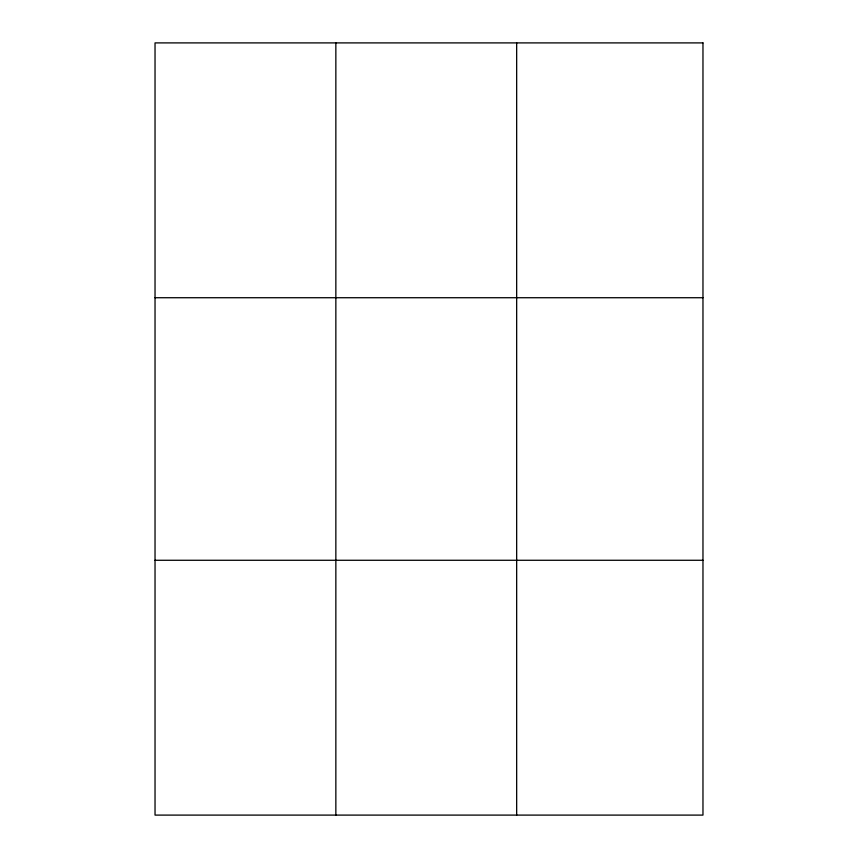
<?xml version="1.0" encoding="UTF-8"?>
<svg xmlns="http://www.w3.org/2000/svg" width="858" height="858" viewBox="0 0 858 858"><rect width="100%" height="100%" fill="white"/><g stroke="black" fill="none" stroke-linecap="round" stroke-linejoin="round"><path stroke-width="1.29" d="M335.853 42.9L335.853 815.1M516.666 42.9L516.666 815.1M155.03 297.726L702.97 297.726M155.03 560.274L702.97 560.274M702.97 42.9L702.97 815.1L155.03 815.1L155.03 42.9L702.97 42.9"/></g></svg>
